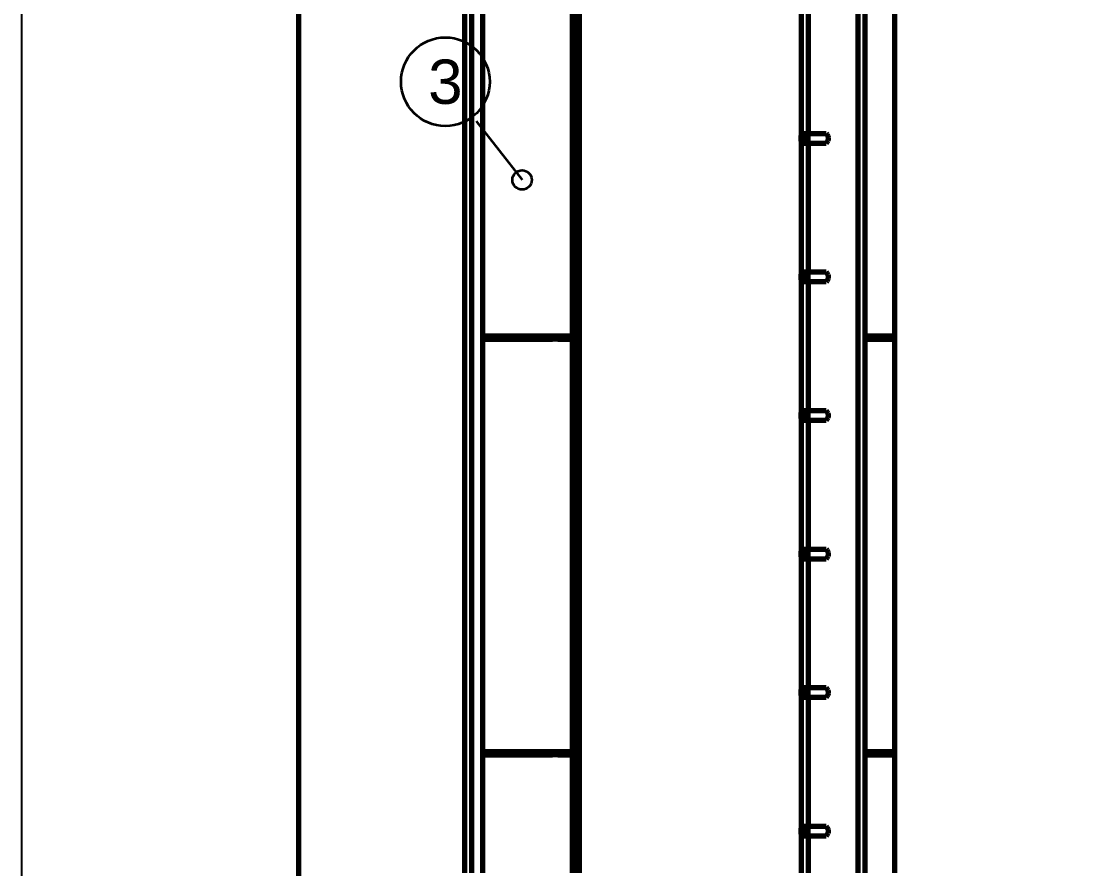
# Model space of a CAD drawing. Header units: millimetres. Extents: x 0 to 599, y 0 to 420.
# Drawn here: x 0 to 77.5, y 305.3 to 366.4 of the extents above; entities that cross this region are included whole.
import ezdxf
from ezdxf.enums import TextEntityAlignment as Align

# ---------------------------------------------------------------- set-up
doc = ezdxf.new("R2010")
doc.units = ezdxf.units.MM
doc.styles.add('GOST', font='Arial')

msp = doc.modelspace()

# ---------------------------------------------------------------- linework, layer by layer
at = {"color": 1, "lineweight": 70}
for p, q in [((32, 405), (32, 305)), ((32.5, 405), (32.5, 305)), ((33.3, 405), (33.3, 305)), ((40.05, 405), (40.05, 305)), ((40.3, 305), (40.3, 405)), ((60.4, 405), (60.4, 305)), ((60.9, 405), (60.9, 305)), ((39.8, 343.75), (39.8, 373.5)), ((63.05, 373.5), (63.05, 343.75)), ((32, 367.64), (32, 358.36)), ((56.3, 367.64), (56.3, 358.36)), ((56.8, 367.64), (56.8, 358.36)), ((56.3, 358.36), (56.3, 358.359)), ((56.3, 358.36), (56.303, 358.36)), ((56.3, 358.359), (56.3, 358.356)), ((56.3, 358.356), (56.3, 358.352)), ((56.3, 358.352), (56.3, 358.345)), ((56.3, 358.345), (56.3, 358.337)), ((56.3, 358.337), (56.3, 358.327)), ((56.3, 358.327), (56.3, 358.316)), ((56.3, 358.316), (56.3, 358.304)), ((56.3, 358.304), (56.3, 358.29)), ((56.3, 358.29), (56.3, 358.275)), ((56.3, 358.275), (56.3, 358.26)), ((56.3, 358.26), (56.3, 358.243)), ((56.3, 358.243), (56.3, 358.227)), ((56.3, 358.227), (56.3, 358.21)), ((56.3, 357.79), (56.3, 358.21)), ((56.3, 358.21), (56.55, 358.21)), ((56.303, 358.36), (56.313, 358.36)), ((56.313, 358.36), (56.328, 358.36)), ((56.328, 358.36), (56.35, 358.36)), ((56.35, 358.36), (56.377, 358.36)), ((56.377, 358.36), (56.409, 358.36)), ((56.409, 358.36), (56.446, 358.36)), ((56.446, 358.36), (56.488, 358.36)), ((56.488, 358.36), (56.534, 358.36)), ((56.534, 358.36), (56.583, 358.36)), ((56.55, 358.359), (56.55, 358.36)), ((56.55, 358.356), (56.55, 358.359)), ((56.55, 358.352), (56.55, 358.356)), ((56.55, 358.345), (56.55, 358.352)), ((56.55, 358.337), (56.55, 358.345)), ((56.55, 358.327), (56.55, 358.337)), ((56.55, 358.316), (56.55, 358.327)), ((56.55, 358.304), (56.55, 358.316)), ((56.55, 358.29), (56.55, 358.304)), ((56.55, 358.275), (56.55, 358.29)), ((56.55, 358.26), (56.55, 358.275)), ((56.55, 358.243), (56.55, 358.26)), ((56.55, 358.227), (56.55, 358.243)), ((56.55, 358.21), (56.55, 358.227)), ((56.55, 358.21), (56.55, 357.79)), ((56.583, 358.36), (56.635, 358.36)), ((56.635, 358.36), (56.689, 358.36)), ((56.689, 358.36), (56.744, 358.36)), ((56.744, 358.36), (56.8, 358.36)), ((56.8, 358.36), (58.1, 358.36)), ((56.8, 357.64), (56.8, 358.36)), ((58.1, 358.36), (58.171, 358.271)), ((58.171, 358.271), (58.22, 358.168)), ((58.22, 358.168), (58.246, 358.057)), ((58.246, 358.057), (58.246, 357.943)), ((32, 357.64), (32, 348.36)), ((56.3, 357.79), (56.3, 357.773)), ((56.55, 357.79), (56.3, 357.79)), ((56.3, 357.773), (56.3, 357.757)), ((56.3, 357.757), (56.3, 357.74)), ((56.3, 357.74), (56.3, 357.725)), ((56.3, 357.725), (56.3, 357.71)), ((56.3, 357.71), (56.3, 357.696)), ((56.3, 357.696), (56.3, 357.684)), ((56.3, 357.684), (56.3, 357.673)), ((56.3, 357.673), (56.3, 357.663)), ((56.3, 357.663), (56.3, 357.655)), ((56.3, 357.655), (56.3, 357.648)), ((56.3, 357.648), (56.3, 357.644)), ((56.3, 357.644), (56.3, 357.641)), ((56.3, 357.641), (56.3, 357.64)), ((56.3, 357.64), (56.3, 348.36)), ((56.303, 357.64), (56.3, 357.64)), ((56.313, 357.64), (56.303, 357.64)), ((56.328, 357.64), (56.313, 357.64)), ((56.35, 357.64), (56.328, 357.64)), ((56.377, 357.64), (56.35, 357.64)), ((56.409, 357.64), (56.377, 357.64)), ((56.446, 357.64), (56.409, 357.64)), ((56.488, 357.64), (56.446, 357.64)), ((56.534, 357.64), (56.488, 357.64)), ((56.583, 357.64), (56.534, 357.64)), ((56.55, 357.773), (56.55, 357.79)), ((56.55, 357.757), (56.55, 357.773)), ((56.55, 357.74), (56.55, 357.757)), ((56.55, 357.725), (56.55, 357.74)), ((56.55, 357.71), (56.55, 357.725)), ((56.55, 357.696), (56.55, 357.71)), ((56.55, 357.684), (56.55, 357.696)), ((56.55, 357.673), (56.55, 357.684)), ((56.55, 357.663), (56.55, 357.673)), ((56.55, 357.655), (56.55, 357.663)), ((56.55, 357.648), (56.55, 357.655)), ((56.55, 357.644), (56.55, 357.648)), ((56.55, 357.641), (56.55, 357.644)), ((56.55, 357.64), (56.55, 357.641)), ((56.635, 357.64), (56.583, 357.64)), ((56.689, 357.64), (56.635, 357.64)), ((56.744, 357.64), (56.689, 357.64)), ((56.8, 357.64), (56.744, 357.64)), ((58.1, 357.64), (56.8, 357.64)), ((56.8, 357.64), (56.8, 348.36)), ((58.171, 357.729), (58.1, 357.64)), ((58.22, 357.832), (58.171, 357.729)), ((58.246, 357.943), (58.22, 357.832)), ((56.3, 348.36), (56.3, 348.359)), ((56.3, 348.36), (56.303, 348.36)), ((56.3, 348.359), (56.3, 348.356)), ((56.3, 348.356), (56.3, 348.352)), ((56.3, 348.352), (56.3, 348.345)), ((56.3, 348.345), (56.3, 348.337)), ((56.3, 348.337), (56.3, 348.327)), ((56.3, 348.327), (56.3, 348.316)), ((56.3, 348.316), (56.3, 348.304)), ((56.3, 348.304), (56.3, 348.29)), ((56.3, 348.29), (56.3, 348.275)), ((56.3, 348.275), (56.3, 348.26)), ((56.3, 348.26), (56.3, 348.243)), ((56.3, 348.243), (56.3, 348.227)), ((56.3, 348.227), (56.3, 348.21)), ((56.3, 347.79), (56.3, 348.21)), ((56.3, 348.21), (56.55, 348.21)), ((56.303, 348.36), (56.313, 348.36)), ((56.313, 348.36), (56.328, 348.36)), ((56.328, 348.36), (56.35, 348.36)), ((56.35, 348.36), (56.377, 348.36)), ((56.377, 348.36), (56.409, 348.36)), ((56.409, 348.36), (56.446, 348.36)), ((56.446, 348.36), (56.488, 348.36)), ((56.488, 348.36), (56.534, 348.36)), ((56.534, 348.36), (56.583, 348.36)), ((56.55, 348.359), (56.55, 348.36)), ((56.55, 348.356), (56.55, 348.359)), ((56.55, 348.352), (56.55, 348.356)), ((56.55, 348.345), (56.55, 348.352)), ((56.55, 348.337), (56.55, 348.345)), ((56.55, 348.327), (56.55, 348.337)), ((56.55, 348.316), (56.55, 348.327)), ((56.55, 348.304), (56.55, 348.316)), ((56.55, 348.29), (56.55, 348.304)), ((56.55, 348.275), (56.55, 348.29)), ((56.55, 348.26), (56.55, 348.275)), ((56.55, 348.243), (56.55, 348.26)), ((56.55, 348.227), (56.55, 348.243)), ((56.55, 348.21), (56.55, 348.227)), ((56.55, 348.21), (56.55, 347.79)), ((56.583, 348.36), (56.635, 348.36)), ((56.635, 348.36), (56.689, 348.36)), ((56.689, 348.36), (56.744, 348.36)), ((56.744, 348.36), (56.8, 348.36)), ((56.8, 348.36), (58.1, 348.36)), ((56.8, 347.64), (56.8, 348.36)), ((58.1, 348.36), (58.171, 348.271)), ((58.171, 348.271), (58.22, 348.168)), ((58.22, 348.168), (58.246, 348.057)), ((58.246, 347.943), (58.22, 347.832)), ((58.246, 348.057), (58.246, 347.943)), ((32, 347.64), (32, 338.36)), ((56.3, 347.79), (56.3, 347.773)), ((56.55, 347.79), (56.3, 347.79)), ((56.3, 347.773), (56.3, 347.757)), ((56.3, 347.757), (56.3, 347.74)), ((56.3, 347.74), (56.3, 347.725)), ((56.3, 347.725), (56.3, 347.71)), ((56.3, 347.71), (56.3, 347.696)), ((56.3, 347.696), (56.3, 347.684)), ((56.3, 347.684), (56.3, 347.673)), ((56.3, 347.673), (56.3, 347.663)), ((56.3, 347.663), (56.3, 347.655)), ((56.3, 347.655), (56.3, 347.648)), ((56.3, 347.648), (56.3, 347.644)), ((56.3, 347.644), (56.3, 347.641)), ((56.3, 347.641), (56.3, 347.64)), ((56.3, 347.64), (56.3, 338.36)), ((56.303, 347.64), (56.3, 347.64)), ((56.313, 347.64), (56.303, 347.64)), ((56.328, 347.64), (56.313, 347.64)), ((56.35, 347.64), (56.328, 347.64)), ((56.377, 347.64), (56.35, 347.64)), ((56.409, 347.64), (56.377, 347.64)), ((56.446, 347.64), (56.409, 347.64)), ((56.488, 347.64), (56.446, 347.64)), ((56.534, 347.64), (56.488, 347.64)), ((56.583, 347.64), (56.534, 347.64)), ((56.55, 347.773), (56.55, 347.79)), ((56.55, 347.757), (56.55, 347.773)), ((56.55, 347.74), (56.55, 347.757)), ((56.55, 347.725), (56.55, 347.74)), ((56.55, 347.71), (56.55, 347.725)), ((56.55, 347.696), (56.55, 347.71)), ((56.55, 347.684), (56.55, 347.696)), ((56.55, 347.673), (56.55, 347.684)), ((56.55, 347.663), (56.55, 347.673)), ((56.55, 347.655), (56.55, 347.663)), ((56.55, 347.648), (56.55, 347.655)), ((56.55, 347.644), (56.55, 347.648)), ((56.55, 347.641), (56.55, 347.644)), ((56.55, 347.64), (56.55, 347.641)), ((56.635, 347.64), (56.583, 347.64)), ((56.689, 347.64), (56.635, 347.64)), ((56.744, 347.64), (56.689, 347.64)), ((56.8, 347.64), (56.744, 347.64)), ((58.1, 347.64), (56.8, 347.64)), ((56.8, 347.64), (56.8, 338.36)), ((58.171, 347.729), (58.1, 347.64)), ((58.22, 347.832), (58.171, 347.729)), ((33.3, 343.75), (33.71, 343.75)), ((33.3, 343.5), (33.71, 343.5)), ((33.71, 343.75), (34.119, 343.75)), ((33.71, 343.5), (34.119, 343.5)), ((34.119, 343.75), (34.525, 343.75)), ((34.119, 343.5), (34.525, 343.5)), ((34.525, 343.75), (34.926, 343.75)), ((34.525, 343.5), (34.926, 343.5)), ((34.926, 343.75), (35.322, 343.75)), ((34.926, 343.5), (35.322, 343.5)), ((35.322, 343.75), (35.709, 343.75)), ((35.322, 343.5), (35.709, 343.5)), ((35.709, 343.75), (36.087, 343.75)), ((35.709, 343.5), (36.087, 343.5)), ((36.087, 343.75), (36.455, 343.75)), ((36.087, 343.5), (36.455, 343.5)), ((36.455, 343.75), (36.81, 343.75)), ((36.455, 343.5), (36.81, 343.5)), ((36.81, 343.75), (37.152, 343.75)), ((36.81, 343.5), (37.152, 343.5)), ((37.152, 343.75), (37.478, 343.75)), ((37.152, 343.5), (37.478, 343.5)), ((37.478, 343.75), (37.789, 343.75)), ((37.478, 343.5), (37.789, 343.5)), ((37.789, 343.75), (38.081, 343.75)), ((37.789, 343.5), (38.081, 343.5)), ((38.081, 343.75), (38.355, 343.75)), ((38.081, 343.5), (38.355, 343.5)), ((38.355, 343.75), (38.376, 343.75)), ((38.355, 343.5), (38.355, 343.75)), ((38.376, 343.5), (38.355, 343.5)), ((38.376, 343.75), (38.398, 343.75)), ((38.398, 343.5), (38.376, 343.5)), ((38.398, 343.75), (38.422, 343.75)), ((38.422, 343.5), (38.398, 343.5)), ((38.422, 343.75), (38.447, 343.75)), ((38.447, 343.5), (38.422, 343.5)), ((38.447, 343.75), (38.472, 343.75)), ((38.472, 343.5), (38.447, 343.5)), ((38.472, 343.75), (38.499, 343.75)), ((38.499, 343.5), (38.472, 343.5)), ((38.499, 343.75), (38.527, 343.75)), ((38.527, 343.5), (38.499, 343.5)), ((38.527, 343.75), (38.556, 343.75)), ((38.556, 343.5), (38.527, 343.5)), ((38.556, 343.75), (38.585, 343.75)), ((38.585, 343.5), (38.556, 343.5)), ((38.585, 343.75), (38.615, 343.75)), ((38.615, 343.5), (38.585, 343.5)), ((38.615, 343.75), (38.645, 343.75)), ((38.645, 343.5), (38.615, 343.5)), ((38.645, 343.75), (38.676, 343.75)), ((38.676, 343.5), (38.645, 343.5)), ((38.676, 343.75), (38.707, 343.75)), ((38.707, 343.5), (38.676, 343.5)), ((38.707, 343.75), (38.738, 343.75)), ((38.738, 343.5), (38.707, 343.5)), ((38.738, 343.75), (39.75, 343.75)), ((38.738, 343.75), (38.738, 343.5)), ((38.738, 343.5), (39.75, 343.5)), ((39.75, 343.75), (39.778, 343.75)), ((39.75, 343.5), (39.75, 343.75)), ((39.778, 343.5), (39.75, 343.5)), ((39.778, 343.75), (39.806, 343.75)), ((39.806, 343.5), (39.778, 343.5)), ((39.8, 313.75), (39.8, 343.5)), ((39.806, 343.75), (39.833, 343.75)), ((39.833, 343.5), (39.806, 343.5)), ((39.833, 343.75), (39.858, 343.75)), ((39.858, 343.5), (39.833, 343.5)), ((39.858, 343.75), (39.883, 343.75)), ((39.883, 343.5), (39.858, 343.5)), ((39.883, 343.75), (39.906, 343.75)), ((39.906, 343.5), (39.883, 343.5)), ((39.906, 343.75), (39.927, 343.75)), ((39.927, 343.5), (39.906, 343.5)), ((39.927, 343.75), (39.945, 343.75)), ((39.945, 343.5), (39.927, 343.5)), ((39.945, 343.75), (39.962, 343.75)), ((39.962, 343.5), (39.945, 343.5)), ((39.962, 343.75), (39.975, 343.75)), ((39.975, 343.5), (39.962, 343.5)), ((39.975, 343.75), (39.986, 343.75)), ((39.986, 343.5), (39.975, 343.5)), ((39.986, 343.75), (39.994, 343.75)), ((39.994, 343.5), (39.986, 343.5)), ((39.994, 343.75), (39.998, 343.75)), ((39.998, 343.5), (39.994, 343.5)), ((39.998, 343.75), (40, 343.75)), ((40, 343.5), (39.998, 343.5)), ((40, 343.75), (40, 343.5)), ((60.9, 343.75), (60.986, 343.75)), ((60.9, 343.5), (60.986, 343.5)), ((60.986, 343.75), (61.08, 343.75)), ((60.986, 343.5), (61.08, 343.5)), ((61.08, 343.75), (61.184, 343.75)), ((61.08, 343.5), (61.184, 343.5)), ((61.184, 343.75), (61.297, 343.75)), ((61.184, 343.5), (61.297, 343.5)), ((61.297, 343.75), (61.419, 343.75)), ((61.297, 343.5), (61.419, 343.5)), ((61.419, 343.75), (61.549, 343.75)), ((61.419, 343.5), (61.549, 343.5)), ((61.549, 343.75), (61.687, 343.75)), ((61.549, 343.5), (61.687, 343.5)), ((61.687, 343.75), (61.834, 343.75)), ((61.687, 343.5), (61.834, 343.5)), ((61.834, 343.75), (61.989, 343.75)), ((61.834, 343.5), (61.989, 343.5)), ((61.989, 343.75), (62.151, 343.75)), ((61.989, 343.5), (62.151, 343.5)), ((62.151, 343.75), (62.321, 343.75)), ((62.151, 343.5), (62.321, 343.5)), ((62.321, 343.75), (62.498, 343.75)), ((62.321, 343.5), (62.498, 343.5)), ((62.498, 343.75), (62.682, 343.75)), ((62.498, 343.5), (62.682, 343.5)), ((62.682, 343.75), (62.872, 343.75)), ((62.682, 343.5), (62.872, 343.5)), ((62.872, 343.75), (62.895, 343.75)), ((62.872, 343.5), (62.872, 343.75)), ((62.895, 343.5), (62.872, 343.5)), ((62.895, 343.75), (62.917, 343.75)), ((62.917, 343.5), (62.895, 343.5)), ((62.917, 343.75), (62.937, 343.75)), ((62.937, 343.5), (62.917, 343.5)), ((62.937, 343.75), (62.956, 343.75)), ((62.956, 343.5), (62.937, 343.5)), ((62.956, 343.75), (62.974, 343.75)), ((62.974, 343.5), (62.956, 343.5)), ((62.974, 343.75), (62.989, 343.75)), ((62.989, 343.5), (62.974, 343.5)), ((62.989, 343.75), (63.003, 343.75)), ((63.003, 343.5), (62.989, 343.5)), ((63.003, 343.75), (63.016, 343.75)), ((63.016, 343.5), (63.003, 343.5)), ((63.016, 343.75), (63.026, 343.75)), ((63.026, 343.5), (63.016, 343.5)), ((63.026, 343.75), (63.035, 343.75)), ((63.035, 343.5), (63.026, 343.5)), ((63.035, 343.75), (63.041, 343.75)), ((63.041, 343.5), (63.035, 343.5)), ((63.041, 343.75), (63.046, 343.75)), ((63.046, 343.5), (63.041, 343.5)), ((63.046, 343.75), (63.049, 343.75)), ((63.049, 343.5), (63.046, 343.5)), ((63.049, 343.75), (63.05, 343.75)), ((63.05, 343.5), (63.049, 343.5)), ((63.05, 343.75), (63.05, 343.5)), ((63.05, 343.5), (63.05, 305)), ((56.3, 338.36), (56.3, 338.359)), ((56.3, 338.36), (56.303, 338.36)), ((56.3, 338.359), (56.3, 338.356)), ((56.3, 338.356), (56.3, 338.352)), ((56.3, 338.352), (56.3, 338.345)), ((56.3, 338.345), (56.3, 338.337)), ((56.3, 338.337), (56.3, 338.327)), ((56.3, 338.327), (56.3, 338.316)), ((56.3, 338.316), (56.3, 338.304)), ((56.3, 338.304), (56.3, 338.29)), ((56.3, 338.29), (56.3, 338.275)), ((56.3, 338.275), (56.3, 338.26)), ((56.3, 338.26), (56.3, 338.243)), ((56.3, 338.243), (56.3, 338.227)), ((56.3, 338.227), (56.3, 338.21)), ((56.3, 337.79), (56.3, 338.21)), ((56.3, 338.21), (56.55, 338.21)), ((56.303, 338.36), (56.313, 338.36)), ((56.313, 338.36), (56.328, 338.36)), ((56.328, 338.36), (56.35, 338.36)), ((56.35, 338.36), (56.377, 338.36)), ((56.377, 338.36), (56.409, 338.36)), ((56.409, 338.36), (56.446, 338.36)), ((56.446, 338.36), (56.488, 338.36)), ((56.488, 338.36), (56.534, 338.36)), ((56.534, 338.36), (56.583, 338.36)), ((56.55, 338.359), (56.55, 338.36)), ((56.55, 338.356), (56.55, 338.359)), ((56.55, 338.352), (56.55, 338.356)), ((56.55, 338.345), (56.55, 338.352)), ((56.55, 338.337), (56.55, 338.345)), ((56.55, 338.327), (56.55, 338.337)), ((56.55, 338.316), (56.55, 338.327)), ((56.55, 338.304), (56.55, 338.316)), ((56.55, 338.29), (56.55, 338.304)), ((56.55, 338.275), (56.55, 338.29)), ((56.55, 338.26), (56.55, 338.275)), ((56.55, 338.243), (56.55, 338.26)), ((56.55, 338.227), (56.55, 338.243)), ((56.55, 338.21), (56.55, 338.227)), ((56.55, 338.21), (56.55, 337.79)), ((56.583, 338.36), (56.635, 338.36)), ((56.635, 338.36), (56.689, 338.36)), ((56.689, 338.36), (56.744, 338.36)), ((56.744, 338.36), (56.8, 338.36)), ((56.8, 338.36), (58.1, 338.36)), ((56.8, 337.64), (56.8, 338.36)), ((58.1, 338.36), (58.171, 338.271)), ((58.171, 338.271), (58.22, 338.168)), ((58.22, 338.168), (58.246, 338.057)), ((58.246, 337.943), (58.22, 337.832)), ((58.246, 338.057), (58.246, 337.943)), ((32, 337.64), (32, 328.36)), ((56.3, 337.79), (56.3, 337.773)), ((56.55, 337.79), (56.3, 337.79)), ((56.3, 337.773), (56.3, 337.757)), ((56.3, 337.757), (56.3, 337.74)), ((56.3, 337.74), (56.3, 337.725)), ((56.3, 337.725), (56.3, 337.71)), ((56.3, 337.71), (56.3, 337.696)), ((56.3, 337.696), (56.3, 337.684)), ((56.3, 337.684), (56.3, 337.673)), ((56.3, 337.673), (56.3, 337.663)), ((56.3, 337.663), (56.3, 337.655)), ((56.3, 337.655), (56.3, 337.648)), ((56.3, 337.648), (56.3, 337.644)), ((56.3, 337.644), (56.3, 337.641)), ((56.3, 337.641), (56.3, 337.64)), ((56.3, 337.64), (56.3, 328.36)), ((56.303, 337.64), (56.3, 337.64)), ((56.313, 337.64), (56.303, 337.64)), ((56.328, 337.64), (56.313, 337.64)), ((56.35, 337.64), (56.328, 337.64)), ((56.377, 337.64), (56.35, 337.64)), ((56.409, 337.64), (56.377, 337.64)), ((56.446, 337.64), (56.409, 337.64)), ((56.488, 337.64), (56.446, 337.64)), ((56.534, 337.64), (56.488, 337.64)), ((56.583, 337.64), (56.534, 337.64)), ((56.55, 337.773), (56.55, 337.79)), ((56.55, 337.757), (56.55, 337.773)), ((56.55, 337.74), (56.55, 337.757)), ((56.55, 337.725), (56.55, 337.74)), ((56.55, 337.71), (56.55, 337.725)), ((56.55, 337.696), (56.55, 337.71)), ((56.55, 337.684), (56.55, 337.696)), ((56.55, 337.673), (56.55, 337.684)), ((56.55, 337.663), (56.55, 337.673)), ((56.55, 337.655), (56.55, 337.663)), ((56.55, 337.648), (56.55, 337.655)), ((56.55, 337.644), (56.55, 337.648)), ((56.55, 337.641), (56.55, 337.644)), ((56.55, 337.64), (56.55, 337.641)), ((56.635, 337.64), (56.583, 337.64)), ((56.689, 337.64), (56.635, 337.64)), ((56.744, 337.64), (56.689, 337.64)), ((56.8, 337.64), (56.744, 337.64)), ((58.1, 337.64), (56.8, 337.64)), ((56.8, 337.64), (56.8, 328.36)), ((58.171, 337.729), (58.1, 337.64)), ((58.22, 337.832), (58.171, 337.729)), ((56.3, 328.36), (56.3, 328.359)), ((56.3, 328.36), (56.303, 328.36)), ((56.3, 328.359), (56.3, 328.356)), ((56.3, 328.356), (56.3, 328.352)), ((56.3, 328.352), (56.3, 328.345)), ((56.3, 328.345), (56.3, 328.337)), ((56.3, 328.337), (56.3, 328.327)), ((56.3, 328.327), (56.3, 328.316)), ((56.3, 328.316), (56.3, 328.304)), ((56.3, 328.304), (56.3, 328.29)), ((56.3, 328.29), (56.3, 328.275)), ((56.3, 328.275), (56.3, 328.26)), ((56.3, 328.26), (56.3, 328.243)), ((56.3, 328.243), (56.3, 328.227)), ((56.3, 328.227), (56.3, 328.21)), ((56.3, 327.79), (56.3, 328.21)), ((56.3, 328.21), (56.55, 328.21)), ((56.3, 327.79), (56.3, 327.773)), ((56.55, 327.79), (56.3, 327.79)), ((56.3, 327.773), (56.3, 327.757)), ((56.303, 328.36), (56.313, 328.36)), ((56.313, 328.36), (56.328, 328.36)), ((56.328, 328.36), (56.35, 328.36)), ((56.35, 328.36), (56.377, 328.36)), ((56.377, 328.36), (56.409, 328.36)), ((56.409, 328.36), (56.446, 328.36)), ((56.446, 328.36), (56.488, 328.36)), ((56.488, 328.36), (56.534, 328.36)), ((56.534, 328.36), (56.583, 328.36)), ((56.55, 328.359), (56.55, 328.36)), ((56.55, 328.356), (56.55, 328.359)), ((56.55, 328.352), (56.55, 328.356)), ((56.55, 328.345), (56.55, 328.352)), ((56.55, 328.337), (56.55, 328.345)), ((56.55, 328.327), (56.55, 328.337)), ((56.55, 328.316), (56.55, 328.327)), ((56.55, 328.304), (56.55, 328.316)), ((56.55, 328.29), (56.55, 328.304)), ((56.55, 328.275), (56.55, 328.29)), ((56.55, 328.26), (56.55, 328.275)), ((56.55, 328.243), (56.55, 328.26)), ((56.55, 328.227), (56.55, 328.243)), ((56.55, 328.21), (56.55, 328.227)), ((56.55, 328.21), (56.55, 327.79)), ((56.55, 327.773), (56.55, 327.79)), ((56.55, 327.757), (56.55, 327.773)), ((56.583, 328.36), (56.635, 328.36)), ((56.635, 328.36), (56.689, 328.36)), ((56.689, 328.36), (56.744, 328.36)), ((56.744, 328.36), (56.8, 328.36)), ((56.8, 328.36), (58.1, 328.36)), ((56.8, 327.64), (56.8, 328.36)), ((58.1, 328.36), (58.171, 328.271)), ((58.171, 328.271), (58.22, 328.168)), ((58.22, 327.832), (58.171, 327.729)), ((58.22, 328.168), (58.246, 328.057)), ((58.246, 327.943), (58.22, 327.832)), ((58.246, 328.057), (58.246, 327.943)), ((32, 327.64), (32, 318.36)), ((56.3, 327.757), (56.3, 327.74)), ((56.3, 327.74), (56.3, 327.725)), ((56.3, 327.725), (56.3, 327.71)), ((56.3, 327.71), (56.3, 327.696)), ((56.3, 327.696), (56.3, 327.684)), ((56.3, 327.684), (56.3, 327.673)), ((56.3, 327.673), (56.3, 327.663)), ((56.3, 327.663), (56.3, 327.655)), ((56.3, 327.655), (56.3, 327.648)), ((56.3, 327.648), (56.3, 327.644)), ((56.3, 327.644), (56.3, 327.641)), ((56.3, 327.641), (56.3, 327.64)), ((56.3, 327.64), (56.3, 318.36)), ((56.303, 327.64), (56.3, 327.64)), ((56.313, 327.64), (56.303, 327.64)), ((56.328, 327.64), (56.313, 327.64)), ((56.35, 327.64), (56.328, 327.64)), ((56.377, 327.64), (56.35, 327.64)), ((56.409, 327.64), (56.377, 327.64)), ((56.446, 327.64), (56.409, 327.64)), ((56.488, 327.64), (56.446, 327.64)), ((56.534, 327.64), (56.488, 327.64)), ((56.583, 327.64), (56.534, 327.64)), ((56.55, 327.74), (56.55, 327.757)), ((56.55, 327.725), (56.55, 327.74)), ((56.55, 327.71), (56.55, 327.725)), ((56.55, 327.696), (56.55, 327.71)), ((56.55, 327.684), (56.55, 327.696)), ((56.55, 327.673), (56.55, 327.684)), ((56.55, 327.663), (56.55, 327.673)), ((56.55, 327.655), (56.55, 327.663)), ((56.55, 327.648), (56.55, 327.655)), ((56.55, 327.644), (56.55, 327.648)), ((56.55, 327.641), (56.55, 327.644)), ((56.55, 327.64), (56.55, 327.641)), ((56.635, 327.64), (56.583, 327.64)), ((56.689, 327.64), (56.635, 327.64)), ((56.744, 327.64), (56.689, 327.64)), ((56.8, 327.64), (56.744, 327.64)), ((58.1, 327.64), (56.8, 327.64)), ((56.8, 327.64), (56.8, 318.36)), ((58.171, 327.729), (58.1, 327.64)), ((56.3, 318.36), (56.3, 318.359)), ((56.3, 318.36), (56.303, 318.36)), ((56.3, 318.359), (56.3, 318.356)), ((56.3, 318.356), (56.3, 318.352)), ((56.3, 318.352), (56.3, 318.345)), ((56.3, 318.345), (56.3, 318.337)), ((56.3, 318.337), (56.3, 318.327)), ((56.3, 318.327), (56.3, 318.316)), ((56.3, 318.316), (56.3, 318.304)), ((56.3, 318.304), (56.3, 318.29)), ((56.3, 318.29), (56.3, 318.275)), ((56.3, 318.275), (56.3, 318.26)), ((56.3, 318.26), (56.3, 318.243)), ((56.3, 318.243), (56.3, 318.227)), ((56.3, 318.227), (56.3, 318.21)), ((56.3, 317.79), (56.3, 318.21)), ((56.3, 318.21), (56.55, 318.21)), ((56.3, 317.79), (56.3, 317.773)), ((56.55, 317.79), (56.3, 317.79)), ((56.3, 317.773), (56.3, 317.757)), ((56.3, 317.757), (56.3, 317.74)), ((56.3, 317.74), (56.3, 317.725)), ((56.3, 317.725), (56.3, 317.71)), ((56.3, 317.71), (56.3, 317.696)), ((56.3, 317.696), (56.3, 317.684)), ((56.303, 318.36), (56.313, 318.36)), ((56.313, 318.36), (56.328, 318.36)), ((56.328, 318.36), (56.35, 318.36)), ((56.35, 318.36), (56.377, 318.36)), ((56.377, 318.36), (56.409, 318.36)), ((56.409, 318.36), (56.446, 318.36)), ((56.446, 318.36), (56.488, 318.36)), ((56.488, 318.36), (56.534, 318.36)), ((56.534, 318.36), (56.583, 318.36)), ((56.55, 318.359), (56.55, 318.36)), ((56.55, 318.356), (56.55, 318.359)), ((56.55, 318.352), (56.55, 318.356)), ((56.55, 318.345), (56.55, 318.352)), ((56.55, 318.337), (56.55, 318.345)), ((56.55, 318.327), (56.55, 318.337)), ((56.55, 318.316), (56.55, 318.327)), ((56.55, 318.304), (56.55, 318.316)), ((56.55, 318.29), (56.55, 318.304)), ((56.55, 318.275), (56.55, 318.29)), ((56.55, 318.26), (56.55, 318.275)), ((56.55, 318.243), (56.55, 318.26)), ((56.55, 318.227), (56.55, 318.243)), ((56.55, 318.21), (56.55, 318.227)), ((56.55, 318.21), (56.55, 317.79)), ((56.55, 317.773), (56.55, 317.79)), ((56.55, 317.757), (56.55, 317.773)), ((56.55, 317.74), (56.55, 317.757)), ((56.55, 317.725), (56.55, 317.74)), ((56.55, 317.71), (56.55, 317.725)), ((56.55, 317.696), (56.55, 317.71)), ((56.55, 317.684), (56.55, 317.696)), ((56.583, 318.36), (56.635, 318.36)), ((56.635, 318.36), (56.689, 318.36)), ((56.689, 318.36), (56.744, 318.36)), ((56.744, 318.36), (56.8, 318.36)), ((56.8, 318.36), (58.1, 318.36)), ((56.8, 317.64), (56.8, 318.36)), ((58.1, 318.36), (58.171, 318.271)), ((58.171, 317.729), (58.1, 317.64)), ((58.171, 318.271), (58.22, 318.168)), ((58.22, 317.832), (58.171, 317.729)), ((58.22, 318.168), (58.246, 318.057)), ((58.246, 317.943), (58.22, 317.832)), ((58.246, 318.057), (58.246, 317.943)), ((32, 317.64), (32, 308.36)), ((56.3, 317.684), (56.3, 317.673)), ((56.3, 317.673), (56.3, 317.663)), ((56.3, 317.663), (56.3, 317.655)), ((56.3, 317.655), (56.3, 317.648)), ((56.3, 317.648), (56.3, 317.644)), ((56.3, 317.644), (56.3, 317.641)), ((56.3, 317.641), (56.3, 317.64)), ((56.3, 317.64), (56.3, 308.36)), ((56.303, 317.64), (56.3, 317.64)), ((56.313, 317.64), (56.303, 317.64)), ((56.328, 317.64), (56.313, 317.64)), ((56.35, 317.64), (56.328, 317.64)), ((56.377, 317.64), (56.35, 317.64)), ((56.409, 317.64), (56.377, 317.64)), ((56.446, 317.64), (56.409, 317.64)), ((56.488, 317.64), (56.446, 317.64)), ((56.534, 317.64), (56.488, 317.64)), ((56.583, 317.64), (56.534, 317.64)), ((56.55, 317.673), (56.55, 317.684)), ((56.55, 317.663), (56.55, 317.673)), ((56.55, 317.655), (56.55, 317.663)), ((56.55, 317.648), (56.55, 317.655)), ((56.55, 317.644), (56.55, 317.648)), ((56.55, 317.641), (56.55, 317.644)), ((56.55, 317.64), (56.55, 317.641)), ((56.635, 317.64), (56.583, 317.64)), ((56.689, 317.64), (56.635, 317.64)), ((56.744, 317.64), (56.689, 317.64)), ((56.8, 317.64), (56.744, 317.64)), ((58.1, 317.64), (56.8, 317.64)), ((56.8, 317.64), (56.8, 308.36)), ((33.3, 313.75), (33.71, 313.75)), ((33.3, 313.5), (33.71, 313.5)), ((33.71, 313.75), (34.119, 313.75)), ((33.71, 313.5), (34.119, 313.5)), ((34.119, 313.75), (34.525, 313.75)), ((34.119, 313.5), (34.525, 313.5)), ((34.525, 313.75), (34.926, 313.75)), ((34.525, 313.5), (34.926, 313.5)), ((34.926, 313.75), (35.322, 313.75)), ((34.926, 313.5), (35.322, 313.5)), ((35.322, 313.75), (35.709, 313.75)), ((35.322, 313.5), (35.709, 313.5)), ((35.709, 313.75), (36.087, 313.75)), ((35.709, 313.5), (36.087, 313.5)), ((36.087, 313.75), (36.455, 313.75)), ((36.087, 313.5), (36.455, 313.5)), ((36.455, 313.75), (36.81, 313.75)), ((36.455, 313.5), (36.81, 313.5)), ((36.81, 313.75), (37.152, 313.75)), ((36.81, 313.5), (37.152, 313.5)), ((37.152, 313.75), (37.478, 313.75)), ((37.152, 313.5), (37.478, 313.5)), ((37.478, 313.75), (37.789, 313.75)), ((37.478, 313.5), (37.789, 313.5)), ((37.789, 313.75), (38.081, 313.75)), ((37.789, 313.5), (38.081, 313.5)), ((38.081, 313.75), (38.355, 313.75)), ((38.081, 313.5), (38.355, 313.5)), ((38.355, 313.75), (38.376, 313.75)), ((38.355, 313.5), (38.355, 313.75)), ((38.376, 313.5), (38.355, 313.5)), ((38.376, 313.75), (38.398, 313.75)), ((38.398, 313.5), (38.376, 313.5)), ((38.398, 313.75), (38.422, 313.75)), ((38.422, 313.5), (38.398, 313.5)), ((38.422, 313.75), (38.447, 313.75)), ((38.447, 313.5), (38.422, 313.5)), ((38.447, 313.75), (38.472, 313.75)), ((38.472, 313.5), (38.447, 313.5)), ((38.472, 313.75), (38.499, 313.75)), ((38.499, 313.5), (38.472, 313.5)), ((38.499, 313.75), (38.527, 313.75)), ((38.527, 313.5), (38.499, 313.5)), ((38.527, 313.75), (38.556, 313.75)), ((38.556, 313.5), (38.527, 313.5)), ((38.556, 313.75), (38.585, 313.75)), ((38.585, 313.5), (38.556, 313.5)), ((38.585, 313.75), (38.615, 313.75)), ((38.615, 313.5), (38.585, 313.5)), ((38.615, 313.75), (38.645, 313.75)), ((38.645, 313.5), (38.615, 313.5)), ((38.645, 313.75), (38.676, 313.75)), ((38.676, 313.5), (38.645, 313.5)), ((38.676, 313.75), (38.707, 313.75)), ((38.707, 313.5), (38.676, 313.5)), ((38.707, 313.75), (38.738, 313.75)), ((38.738, 313.5), (38.707, 313.5)), ((38.738, 313.75), (39.75, 313.75)), ((38.738, 313.75), (38.738, 313.5)), ((38.738, 313.5), (39.75, 313.5)), ((39.75, 313.75), (39.778, 313.75)), ((39.75, 313.5), (39.75, 313.75)), ((39.778, 313.5), (39.75, 313.5)), ((39.778, 313.75), (39.806, 313.75)), ((39.806, 313.5), (39.778, 313.5)), ((39.8, 305), (39.8, 313.5)), ((39.806, 313.75), (39.833, 313.75)), ((39.833, 313.5), (39.806, 313.5)), ((39.833, 313.75), (39.858, 313.75)), ((39.858, 313.5), (39.833, 313.5)), ((39.858, 313.75), (39.883, 313.75)), ((39.883, 313.5), (39.858, 313.5)), ((39.883, 313.75), (39.906, 313.75)), ((39.906, 313.5), (39.883, 313.5)), ((39.906, 313.75), (39.927, 313.75)), ((39.927, 313.5), (39.906, 313.5)), ((39.927, 313.75), (39.945, 313.75)), ((39.945, 313.5), (39.927, 313.5)), ((39.945, 313.75), (39.962, 313.75)), ((39.962, 313.5), (39.945, 313.5)), ((39.962, 313.75), (39.975, 313.75)), ((39.975, 313.5), (39.962, 313.5)), ((39.975, 313.75), (39.986, 313.75)), ((39.986, 313.5), (39.975, 313.5)), ((39.986, 313.75), (39.994, 313.75)), ((39.994, 313.5), (39.986, 313.5)), ((39.994, 313.75), (39.998, 313.75)), ((39.998, 313.5), (39.994, 313.5)), ((39.998, 313.75), (40, 313.75)), ((40, 313.5), (39.998, 313.5)), ((40, 313.75), (40, 313.5)), ((60.9, 313.75), (60.986, 313.75)), ((60.9, 313.5), (60.986, 313.5)), ((60.986, 313.75), (61.08, 313.75)), ((60.986, 313.5), (61.08, 313.5)), ((61.08, 313.75), (61.184, 313.75)), ((61.08, 313.5), (61.184, 313.5)), ((61.184, 313.75), (61.297, 313.75)), ((61.184, 313.5), (61.297, 313.5)), ((61.297, 313.75), (61.419, 313.75)), ((61.297, 313.5), (61.419, 313.5)), ((61.419, 313.75), (61.549, 313.75)), ((61.419, 313.5), (61.549, 313.5)), ((61.549, 313.75), (61.687, 313.75)), ((61.549, 313.5), (61.687, 313.5)), ((61.687, 313.75), (61.834, 313.75)), ((61.687, 313.5), (61.834, 313.5)), ((61.834, 313.75), (61.989, 313.75)), ((61.834, 313.5), (61.989, 313.5)), ((61.989, 313.75), (62.151, 313.75)), ((61.989, 313.5), (62.151, 313.5)), ((62.151, 313.75), (62.321, 313.75)), ((62.151, 313.5), (62.321, 313.5)), ((62.321, 313.75), (62.498, 313.75)), ((62.321, 313.5), (62.498, 313.5)), ((62.498, 313.75), (62.682, 313.75)), ((62.498, 313.5), (62.682, 313.5)), ((62.682, 313.75), (62.872, 313.75)), ((62.682, 313.5), (62.872, 313.5)), ((62.872, 313.75), (62.895, 313.75)), ((62.872, 313.5), (62.872, 313.75)), ((62.895, 313.5), (62.872, 313.5)), ((62.895, 313.75), (62.917, 313.75)), ((62.917, 313.5), (62.895, 313.5)), ((62.917, 313.75), (62.937, 313.75)), ((62.937, 313.5), (62.917, 313.5)), ((62.937, 313.75), (62.956, 313.75)), ((62.956, 313.5), (62.937, 313.5)), ((62.956, 313.75), (62.974, 313.75)), ((62.974, 313.5), (62.956, 313.5)), ((62.974, 313.75), (62.989, 313.75)), ((62.989, 313.5), (62.974, 313.5)), ((62.989, 313.75), (63.003, 313.75)), ((63.003, 313.5), (62.989, 313.5)), ((63.003, 313.75), (63.016, 313.75)), ((63.016, 313.5), (63.003, 313.5)), ((63.016, 313.75), (63.026, 313.75)), ((63.026, 313.5), (63.016, 313.5)), ((63.026, 313.75), (63.035, 313.75)), ((63.035, 313.5), (63.026, 313.5)), ((63.035, 313.75), (63.041, 313.75)), ((63.041, 313.5), (63.035, 313.5)), ((63.041, 313.75), (63.046, 313.75)), ((63.046, 313.5), (63.041, 313.5)), ((63.046, 313.75), (63.049, 313.75)), ((63.049, 313.5), (63.046, 313.5)), ((63.049, 313.75), (63.05, 313.75)), ((63.05, 313.5), (63.049, 313.5)), ((63.05, 313.5), (63.05, 313.75)), ((63.05, 313.75), (63.05, 313.5)), ((32, 307.64), (32, 305)), ((56.3, 308.36), (56.3, 308.359)), ((56.3, 308.36), (56.303, 308.36)), ((56.3, 308.359), (56.3, 308.356)), ((56.3, 308.356), (56.3, 308.352)), ((56.3, 308.352), (56.3, 308.345)), ((56.3, 308.345), (56.3, 308.337)), ((56.3, 308.337), (56.3, 308.327)), ((56.3, 308.327), (56.3, 308.316)), ((56.3, 308.316), (56.3, 308.304)), ((56.3, 308.304), (56.3, 308.29)), ((56.3, 308.29), (56.3, 308.275)), ((56.3, 308.275), (56.3, 308.26)), ((56.3, 308.26), (56.3, 308.243)), ((56.3, 308.243), (56.3, 308.227)), ((56.3, 308.227), (56.3, 308.21)), ((56.3, 307.79), (56.3, 308.21)), ((56.3, 308.21), (56.55, 308.21)), ((56.3, 307.79), (56.3, 307.773)), ((56.55, 307.79), (56.3, 307.79)), ((56.3, 307.773), (56.3, 307.757)), ((56.3, 307.757), (56.3, 307.74)), ((56.3, 307.74), (56.3, 307.725)), ((56.3, 307.725), (56.3, 307.71)), ((56.3, 307.71), (56.3, 307.696)), ((56.3, 307.696), (56.3, 307.684)), ((56.3, 307.684), (56.3, 307.673)), ((56.3, 307.673), (56.3, 307.663)), ((56.3, 307.663), (56.3, 307.655)), ((56.3, 307.655), (56.3, 307.648)), ((56.3, 307.648), (56.3, 307.644)), ((56.3, 307.644), (56.3, 307.641)), ((56.3, 307.641), (56.3, 307.64)), ((56.3, 307.64), (56.3, 305)), ((56.303, 307.64), (56.3, 307.64)), ((56.303, 308.36), (56.313, 308.36)), ((56.313, 307.64), (56.303, 307.64)), ((56.313, 308.36), (56.328, 308.36)), ((56.328, 307.64), (56.313, 307.64)), ((56.328, 308.36), (56.35, 308.36)), ((56.35, 307.64), (56.328, 307.64)), ((56.35, 308.36), (56.377, 308.36)), ((56.377, 307.64), (56.35, 307.64)), ((56.377, 308.36), (56.409, 308.36)), ((56.409, 307.64), (56.377, 307.64)), ((56.409, 308.36), (56.446, 308.36)), ((56.446, 307.64), (56.409, 307.64)), ((56.446, 308.36), (56.488, 308.36)), ((56.488, 307.64), (56.446, 307.64)), ((56.488, 308.36), (56.534, 308.36)), ((56.534, 307.64), (56.488, 307.64)), ((56.534, 308.36), (56.583, 308.36)), ((56.583, 307.64), (56.534, 307.64)), ((56.55, 308.359), (56.55, 308.36)), ((56.55, 308.356), (56.55, 308.359)), ((56.55, 308.352), (56.55, 308.356)), ((56.55, 308.345), (56.55, 308.352)), ((56.55, 308.337), (56.55, 308.345)), ((56.55, 308.327), (56.55, 308.337)), ((56.55, 308.316), (56.55, 308.327)), ((56.55, 308.304), (56.55, 308.316)), ((56.55, 308.29), (56.55, 308.304)), ((56.55, 308.275), (56.55, 308.29)), ((56.55, 308.26), (56.55, 308.275)), ((56.55, 308.243), (56.55, 308.26)), ((56.55, 308.227), (56.55, 308.243)), ((56.55, 308.21), (56.55, 308.227)), ((56.55, 308.21), (56.55, 307.79)), ((56.55, 307.773), (56.55, 307.79)), ((56.55, 307.757), (56.55, 307.773)), ((56.55, 307.74), (56.55, 307.757)), ((56.55, 307.725), (56.55, 307.74)), ((56.55, 307.71), (56.55, 307.725)), ((56.55, 307.696), (56.55, 307.71)), ((56.55, 307.684), (56.55, 307.696)), ((56.55, 307.673), (56.55, 307.684)), ((56.55, 307.663), (56.55, 307.673)), ((56.55, 307.655), (56.55, 307.663)), ((56.55, 307.648), (56.55, 307.655)), ((56.55, 307.644), (56.55, 307.648)), ((56.55, 307.641), (56.55, 307.644)), ((56.55, 307.64), (56.55, 307.641)), ((56.583, 308.36), (56.635, 308.36)), ((56.635, 307.64), (56.583, 307.64)), ((56.635, 308.36), (56.689, 308.36)), ((56.689, 307.64), (56.635, 307.64)), ((56.689, 308.36), (56.744, 308.36)), ((56.744, 307.64), (56.689, 307.64)), ((56.744, 308.36), (56.8, 308.36)), ((56.8, 307.64), (56.744, 307.64)), ((56.8, 308.36), (58.1, 308.36)), ((56.8, 307.64), (56.8, 308.36)), ((58.1, 307.64), (56.8, 307.64)), ((56.8, 307.64), (56.8, 305)), ((58.1, 308.36), (58.171, 308.271)), ((58.171, 307.729), (58.1, 307.64)), ((58.171, 308.271), (58.22, 308.168)), ((58.22, 307.832), (58.171, 307.729)), ((58.22, 308.168), (58.246, 308.057)), ((58.246, 307.943), (58.22, 307.832)), ((58.246, 308.057), (58.246, 307.943))]:
    msp.add_line(p, q, dxfattribs=at)
at = {"color": 7, "lineweight": 35}
msp.add_line((32.825, 359.255), (36.15, 355), dxfattribs=at)
at = {"color": 7, "lineweight": 25}
msp.add_lwpolyline([(0, 0), (594, 0), (594, 420), (0, 420)], close=True, dxfattribs=at)
at = {"color": 7, "lineweight": 70}
msp.add_lwpolyline([(20, 5), (589, 5), (589, 415), (20, 415)], close=True, dxfattribs=at)
at = {"color": 7, "lineweight": 35}
for centre, radius in [((30.609, 362.092), 3.2), ((36.15, 355), 0.7)]:
    msp.add_circle(centre, radius, dxfattribs=at)

# ---------------------------------------------------------------- texts
at = {"color": 7, "style": 'GOST'}
msp.add_text('3', height=3.2, dxfattribs=at).set_placement((30.609, 362.092), align=Align.MIDDLE)

doc.saveas('drawing.dxf')
